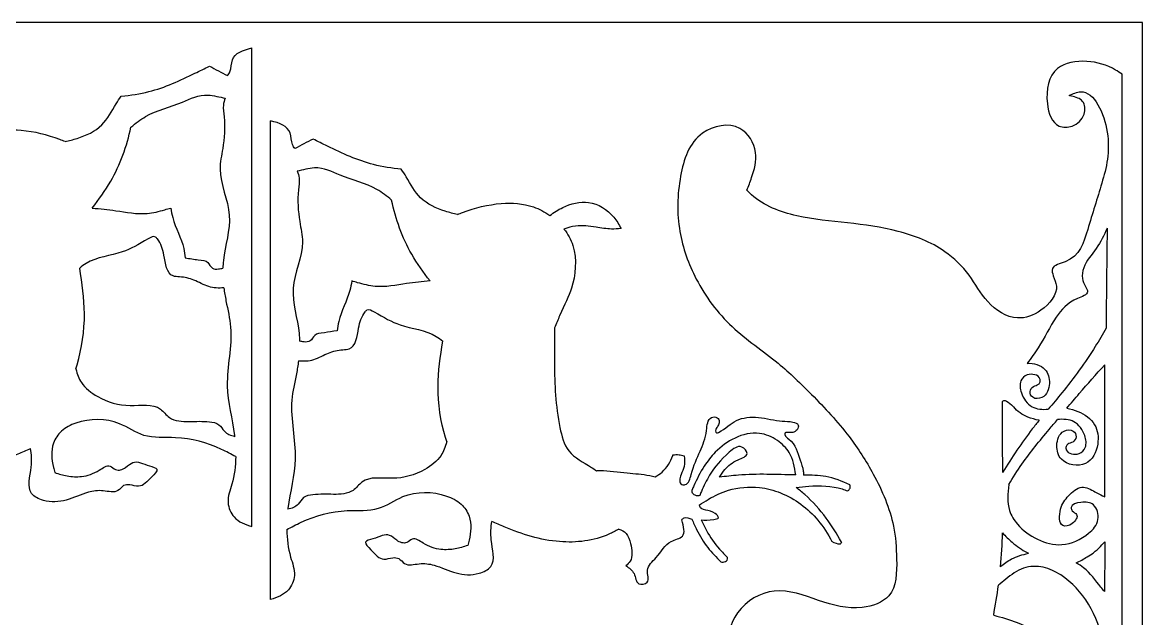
# Model space of a CAD drawing. Header units: inches. Extents: x 473.1 to 515.3, y 216.8 to 240.4.
# Drawn here: x 486.49 to 497.09, y 234.72 to 240.36 of the extents above; entities that cross this region are included whole.
import ezdxf

# ---------------------------------------------------------------- set-up
doc = ezdxf.new("R2010")
doc.units = ezdxf.units.IN
doc.header["$MEASUREMENT"] = 0

msp = doc.modelspace()

# ---------------------------------------------------------------- linework, layer by layer
at = {"color": 1}
for p, q in [((497.09, 240.362), (473.09, 240.362)), ((497.09, 228.362), (497.09, 240.362))]:
    msp.add_line(p, q, dxfattribs=at)
at = {"color": 5}
for p, q in [((488.663, 235.592), (488.663, 240.12)), ((496.895, 233.933), (496.895, 239.872)), ((488.84, 234.902), (488.84, 239.43)), ((496.734, 235.874), (496.731, 237.122))]:
    msp.add_line(p, q, dxfattribs=at)
for points, knots in [([(488.432, 239.858), (488.441, 239.869), (488.469, 239.912), (488.464, 240.058), (488.578, 240.1), (488.663, 240.12)], [0.093887, 0.093887, 0.093887, 0.093887, 0.1287124, 0.2162796, 0.3886242, 0.3886242, 0.3886242, 0.3886242]), ([(487.426, 239.663), (487.515, 239.672), (487.758, 239.707), (488.03, 239.834), (488.216, 239.925), (488.261, 239.948)], [0.1680904, 0.1680904, 0.1680904, 0.1680904, 0.3740937, 0.7346721, 0.8517959, 0.8517959, 0.8517959, 0.8517959]), ([(496.895, 239.872), (496.875, 239.886), (496.777, 239.951), (496.57, 240.015), (496.223, 239.964), (496.155, 239.634), (496.246, 239.364), (496.442, 239.369), (496.553, 239.47), (496.544, 239.632), (496.448, 239.656), (496.402, 239.668), (496.395, 239.67)], [0.172484, 0.172484, 0.172484, 0.172484, 0.228419, 0.447526, 0.667275, 0.932615, 1.117298, 1.210588, 1.333691, 1.427669, 1.516771, 1.534094, 1.534094, 1.534094, 1.534094]), ([(486.895, 239.235), (486.933, 239.243), (487.058, 239.274), (487.257, 239.366), (487.351, 239.548), (487.41, 239.64), (487.426, 239.663)], [0.2059583, 0.2059583, 0.2059583, 0.2059583, 0.2961113, 0.5010666, 0.6865052, 0.7527134, 0.7527134, 0.7527134, 0.7527134]), ([(487.519, 239.37), (487.563, 239.408), (487.706, 239.519), (487.975, 239.58), (488.197, 239.702), (488.359, 239.654), (488.411, 239.645)], [0.1034651, 0.1034651, 0.1034651, 0.1034651, 0.2363349, 0.5242128, 0.7175892, 0.8267032, 0.8267032, 0.8267032, 0.8267032]), ([(488.411, 239.645), (488.402, 239.623), (488.385, 239.567), (488.412, 239.403), (488.398, 239.202), (488.329, 238.891), (488.512, 238.543), (488.4, 238.228), (488.389, 238.06), (488.388, 238.036)], [0.094414, 0.094414, 0.094414, 0.094414, 0.148095, 0.234589, 0.465086, 0.615051, 0.957544, 1.291396, 1.346238, 1.346238, 1.346238, 1.346238]), ([(496.395, 239.67), (496.432, 239.688), (496.613, 239.764), (496.821, 239.276), (496.71, 238.846), (496.577, 238.437), (496.487, 238.109), (496.219, 238.062), (496.246, 237.948), (496.311, 237.817), (496.145, 237.622), (495.877, 237.522), (495.601, 237.703), (495.461, 237.983), (495.188, 238.246), (494.779, 238.403), (494.298, 238.47), (493.823, 238.507), (493.485, 238.634), (493.361, 238.759), (493.347, 238.774)], [0.025524, 0.025524, 0.025524, 0.025524, 0.114884, 0.466054, 0.840739, 1.201389, 1.495653, 1.592606, 1.644017, 1.721232, 1.930635, 2.110051, 2.356406, 2.592626, 2.837452, 3.208473, 3.582484, 3.954767, 4.317768, 4.365528, 4.365528, 4.365528, 4.365528]), ([(489.071, 239.168), (489.061, 239.179), (489.034, 239.222), (489.038, 239.368), (488.925, 239.41), (488.84, 239.43)], [0.093887, 0.093887, 0.093887, 0.093887, 0.1287124, 0.2162796, 0.3886242, 0.3886242, 0.3886242, 0.3886242]), ([(493.347, 238.774), (493.362, 238.813), (493.405, 238.928), (493.463, 239.139), (493.288, 239.438), (492.837, 239.347), (492.69, 238.88), (492.679, 238.397), (492.857, 237.895), (493.183, 237.461), (493.62, 237.174), (493.984, 236.821), (494.301, 236.481), (494.569, 236.065), (494.741, 235.666), (494.768, 235.279), (494.76, 234.916), (494.381, 234.785), (494.023, 234.885), (493.613, 235.049), (493.223, 234.823), (493.116, 234.41), (493.418, 234.157), (493.701, 234.273), (493.729, 234.516), (493.566, 234.611), (493.467, 234.603), (493.424, 234.596)], [0.122315, 0.122315, 0.122315, 0.122315, 0.219275, 0.403153, 0.612556, 0.886993, 1.237331, 1.640465, 2.006704, 2.440342, 2.868406, 3.201698, 3.611753, 3.93609, 4.344072, 4.583599, 4.856399, 5.067251, 5.389035, 5.719508, 6.02994, 6.307196, 6.566006, 6.753848, 6.896235, 7.026873, 7.125917, 7.125917, 7.125917, 7.125917]), ([(486.895, 239.235), (486.878, 239.241), (486.745, 239.292), (486.507, 239.355), (486.213, 239.336), (486.068, 239.259), (486.021, 239.225)], [0.246599, 0.246599, 0.246599, 0.246599, 0.2868242, 0.5753262, 0.8107765, 0.9452505, 0.9452505, 0.9452505, 0.9452505]), ([(487.153, 238.605), (487.216, 238.686), (487.383, 238.917), (487.479, 239.191), (487.519, 239.37)], [0.074139, 0.074139, 0.074139, 0.074139, 0.3108389, 0.7311346, 0.7311346, 0.7311346, 0.7311346]), ([(490.076, 238.973), (489.987, 238.982), (489.745, 239.017), (489.472, 239.144), (489.286, 239.235), (489.241, 239.258)], [0.1680904, 0.1680904, 0.1680904, 0.1680904, 0.3740937, 0.7346721, 0.8517959, 0.8517959, 0.8517959, 0.8517959]), ([(489.984, 238.68), (489.94, 238.718), (489.796, 238.829), (489.527, 238.89), (489.306, 239.012), (489.143, 238.964), (489.092, 238.955)], [0.1034651, 0.1034651, 0.1034651, 0.1034651, 0.2363349, 0.5242128, 0.7175892, 0.8267032, 0.8267032, 0.8267032, 0.8267032]), ([(489.092, 238.955), (489.101, 238.933), (489.117, 238.877), (489.09, 238.713), (489.104, 238.512), (489.174, 238.201), (488.99, 237.853), (489.103, 237.538), (489.114, 237.37), (489.114, 237.346)], [0.094414, 0.094414, 0.094414, 0.094414, 0.148095, 0.234589, 0.465086, 0.615051, 0.957544, 1.291396, 1.346238, 1.346238, 1.346238, 1.346238]), ([(490.608, 238.545), (490.569, 238.553), (490.444, 238.584), (490.245, 238.676), (490.152, 238.858), (490.092, 238.95), (490.076, 238.973)], [0.2059583, 0.2059583, 0.2059583, 0.2059583, 0.2961113, 0.5010666, 0.6865052, 0.7527134, 0.7527134, 0.7527134, 0.7527134]), ([(490.349, 237.915), (490.287, 237.996), (490.119, 238.227), (490.023, 238.501), (489.984, 238.68)], [0.074139, 0.074139, 0.074139, 0.074139, 0.3108389, 0.7311346, 0.7311346, 0.7311346, 0.7311346]), ([(491.482, 238.535), (491.52, 238.563), (491.63, 238.635), (491.861, 238.695), (492.068, 238.566), (492.135, 238.449), (492.155, 238.411)], [0.0784206, 0.0784206, 0.0784206, 0.0784206, 0.1885057, 0.3809215, 0.5926017, 0.6909413, 0.6909413, 0.6909413, 0.6909413]), ([(487.153, 238.605), (487.227, 238.598), (487.4, 238.581), (487.631, 238.534), (487.803, 238.578), (487.876, 238.6), (487.895, 238.605)], [0.1057586, 0.1057586, 0.1057586, 0.1057586, 0.2772076, 0.5068894, 0.63755, 0.6821545, 0.6821545, 0.6821545, 0.6821545]), ([(487.895, 238.605), (487.899, 238.575), (487.925, 238.443), (488.01, 238.296), (488.029, 238.164), (488.032, 238.135)], [0.1617257, 0.1617257, 0.1617257, 0.1617257, 0.2335168, 0.4731251, 0.5406743, 0.5406743, 0.5406743, 0.5406743]), ([(490.608, 238.545), (490.624, 238.551), (490.757, 238.602), (490.996, 238.665), (491.29, 238.646), (491.434, 238.569), (491.482, 238.535)], [0.246599, 0.246599, 0.246599, 0.246599, 0.2868242, 0.5753262, 0.8107765, 0.9452505, 0.9452505, 0.9452505, 0.9452505]), ([(491.615, 238.406), (491.652, 238.36), (491.748, 238.189), (491.713, 237.856), (491.611, 237.679), (491.543, 237.511), (491.526, 237.471)], [1.0863327, 1.0863327, 1.0863327, 1.0863327, 1.2223876, 1.5317938, 1.7528593, 1.8202167, 1.8202167, 1.8202167, 1.8202167]), ([(492.155, 238.411), (492.125, 238.408), (492.046, 238.403), (491.904, 238.427), (491.75, 238.447), (491.651, 238.419), (491.615, 238.406)], [0.0545896, 0.0545896, 0.0545896, 0.0545896, 0.1228537, 0.2369043, 0.3864798, 0.4737791, 0.4737791, 0.4737791, 0.4737791]), ([(496.754, 238.414), (496.726, 238.347), (496.66, 238.218), (496.534, 238.084), (496.512, 237.943), (496.542, 237.874), (496.592, 237.789), (496.396, 237.734), (496.253, 237.566), (496.136, 237.322), (496.034, 237.184), (495.998, 237.136)], [0.15136, 0.15136, 0.15136, 0.15136, 0.318038, 0.487404, 0.563903, 0.625415, 0.667728, 0.755317, 0.961871, 1.219224, 1.358285, 1.358285, 1.358285, 1.358285]), ([(496.754, 238.414), (496.753, 238.294), (496.749, 237.978), (496.746, 237.663), (496.744, 237.468)], [0.2154452, 0.2154452, 0.2154452, 0.2154452, 0.4922181, 0.9432208, 0.9432208, 0.9432208, 0.9432208]), ([(488.398, 237.85), (488.349, 237.846), (488.25, 237.85), (488.121, 237.93), (488.007, 237.955), (487.858, 237.958), (487.837, 238.156), (487.802, 238.275), (487.741, 238.347), (487.606, 238.271), (487.429, 238.163), (487.168, 238.14), (487.053, 238.053), (487.034, 238.036)], [0.082537, 0.082537, 0.082537, 0.082537, 0.195146, 0.312679, 0.419611, 0.467194, 0.632981, 0.759892, 0.778933, 0.834426, 1.045112, 1.320719, 1.379754, 1.379754, 1.379754, 1.379754]), ([(486.997, 237.085), (487.001, 237.098), (487.052, 237.266), (487.102, 237.588), (487.056, 237.893), (487.034, 238.036)], [0.1913878, 0.1913878, 0.1913878, 0.1913878, 0.2216024, 0.5971846, 0.9298349, 0.9298349, 0.9298349, 0.9298349]), ([(488.032, 238.135), (488.074, 238.127), (488.175, 238.112), (488.245, 238.111), (488.28, 238.028), (488.341, 238.026), (488.375, 238.033), (488.388, 238.036)], [0.1173741, 0.1173741, 0.1173741, 0.1173741, 0.1762866, 0.2497739, 0.3023538, 0.3466083, 0.3786297, 0.3786297, 0.3786297, 0.3786297]), ([(488.398, 237.85), (488.403, 237.809), (488.424, 237.684), (488.5, 237.379), (488.382, 236.947), (488.479, 236.609), (488.5, 236.448), (488.5, 236.445)], [1.48944, 1.48944, 1.48944, 1.48944, 1.584694, 1.779521, 2.207203, 2.570887, 2.57787, 2.57787, 2.57787, 2.57787]), ([(489.608, 237.915), (489.604, 237.885), (489.578, 237.753), (489.492, 237.606), (489.474, 237.474), (489.47, 237.445)], [0.1617257, 0.1617257, 0.1617257, 0.1617257, 0.2335168, 0.4731251, 0.5406743, 0.5406743, 0.5406743, 0.5406743]), ([(490.349, 237.915), (490.275, 237.908), (490.102, 237.891), (489.871, 237.843), (489.699, 237.888), (489.626, 237.91), (489.608, 237.915)], [0.1057586, 0.1057586, 0.1057586, 0.1057586, 0.2772076, 0.5068894, 0.63755, 0.6821545, 0.6821545, 0.6821545, 0.6821545]), ([(489.104, 237.16), (489.154, 237.156), (489.253, 237.16), (489.382, 237.24), (489.495, 237.265), (489.644, 237.268), (489.665, 237.466), (489.701, 237.584), (489.761, 237.657), (489.896, 237.581), (490.073, 237.473), (490.334, 237.45), (490.449, 237.363), (490.469, 237.346)], [0.082537, 0.082537, 0.082537, 0.082537, 0.195146, 0.312679, 0.419611, 0.467194, 0.632981, 0.759892, 0.778933, 0.834426, 1.045112, 1.320719, 1.379754, 1.379754, 1.379754, 1.379754]), ([(489.47, 237.445), (489.429, 237.437), (489.328, 237.421), (489.257, 237.421), (489.223, 237.338), (489.161, 237.336), (489.128, 237.342), (489.114, 237.346)], [0.1173741, 0.1173741, 0.1173741, 0.1173741, 0.1762866, 0.2497739, 0.3023538, 0.3466083, 0.3786297, 0.3786297, 0.3786297, 0.3786297]), ([(491.526, 237.471), (491.525, 237.36), (491.523, 237.045), (491.538, 236.658), (491.639, 236.277), (491.817, 236.191), (491.908, 236.131), (491.923, 236.12)], [0.248618, 0.248618, 0.248618, 0.248618, 0.504585, 0.97587, 1.157697, 1.361445, 1.404524, 1.404524, 1.404524, 1.404524]), ([(496.744, 237.468), (496.711, 237.409), (496.586, 237.197), (496.4, 236.943), (496.241, 236.753), (496.197, 236.702)], [0.3809007, 0.3809007, 0.3809007, 0.3809007, 0.5349412, 0.9504736, 1.1054376, 1.1054376, 1.1054376, 1.1054376]), ([(490.506, 236.395), (490.502, 236.408), (490.45, 236.576), (490.401, 236.898), (490.446, 237.203), (490.469, 237.346)], [0.1913878, 0.1913878, 0.1913878, 0.1913878, 0.2216024, 0.5971846, 0.9298349, 0.9298349, 0.9298349, 0.9298349]), ([(486.997, 237.085), (487.011, 237.032), (487.048, 236.929), (487.234, 236.787), (487.491, 236.713), (487.768, 236.767), (487.891, 236.589), (488.075, 236.584), (488.224, 236.591), (488.356, 236.57), (488.402, 236.476), (488.462, 236.454), (488.5, 236.445)], [0.124132, 0.124132, 0.124132, 0.124132, 0.227227, 0.383683, 0.629087, 0.851327, 0.940047, 1.086084, 1.234501, 1.306591, 1.368707, 1.454176, 1.454176, 1.454176, 1.454176]), ([(489.104, 237.16), (489.099, 237.118), (489.078, 236.994), (489.003, 236.689), (489.12, 236.257), (489.023, 235.919), (489.003, 235.758), (489.002, 235.755)], [1.48944, 1.48944, 1.48944, 1.48944, 1.584694, 1.779521, 2.207203, 2.570887, 2.57787, 2.57787, 2.57787, 2.57787]), ([(495.998, 237.136), (496.059, 237.142), (496.181, 237.104), (496.224, 236.944), (496.173, 236.804), (496.049, 236.795), (496.013, 236.869), (496.052, 236.924), (496.101, 236.928), (496.124, 236.96), (496.119, 237.026), (496.002, 237.05), (495.921, 236.965), (495.938, 236.835), (496.032, 236.703), (496.141, 236.698), (496.197, 236.702)], [0.630814, 0.630814, 0.630814, 0.630814, 0.763614, 0.869864, 0.985858, 1.053012, 1.099293, 1.144023, 1.183711, 1.204958, 1.227846, 1.324339, 1.387999, 1.474114, 1.602336, 1.724321, 1.724321, 1.724321, 1.724321]), ([(496.372, 236.711), (496.412, 236.757), (496.529, 236.896), (496.65, 237.032), (496.731, 237.122)], [0.9407107, 0.9407107, 0.9407107, 0.9407107, 1.0813763, 1.3603803, 1.3603803, 1.3603803, 1.3603803]), ([(495.763, 236.775), (495.771, 236.782), (495.795, 236.793), (495.836, 236.753), (495.863, 236.731), (495.87, 236.724)], [0.0791728, 0.0791728, 0.0791728, 0.0791728, 0.1104406, 0.1652114, 0.1862874, 0.1862874, 0.1862874, 0.1862874]), ([(496.11, 236.597), (496.075, 236.604), (495.986, 236.627), (495.904, 236.682), (495.87, 236.724)], [0.0369327, 0.0369327, 0.0369327, 0.0369327, 0.1218341, 0.2473822, 0.2473822, 0.2473822, 0.2473822]), ([(496.372, 236.711), (496.408, 236.703), (496.509, 236.679), (496.657, 236.573), (496.685, 236.361), (496.576, 236.139), (496.313, 236.182), (496.262, 236.362), (496.311, 236.502), (496.435, 236.514), (496.472, 236.44), (496.434, 236.384), (496.385, 236.38), (496.362, 236.348), (496.368, 236.281), (496.486, 236.259), (496.565, 236.345), (496.547, 236.474), (496.451, 236.606), (496.34, 236.609), (496.284, 236.604)], [0.037832, 0.037832, 0.037832, 0.037832, 0.121834, 0.276678, 0.41964, 0.586297, 0.763614, 0.869864, 0.985858, 1.053012, 1.099293, 1.144023, 1.183711, 1.204958, 1.227846, 1.324339, 1.387999, 1.474114, 1.602336, 1.725813, 1.725813, 1.725813, 1.725813]), ([(488.51, 236.253), (488.466, 236.277), (488.288, 236.371), (487.994, 236.453), (487.645, 236.417), (487.375, 236.618), (487.073, 236.616), (486.858, 236.509), (486.755, 236.357), (486.769, 236.209), (486.793, 236.119), (486.798, 236.103)], [0.054835, 0.054835, 0.054835, 0.054835, 0.172527, 0.517877, 0.747339, 0.944496, 1.262348, 1.382481, 1.487883, 1.66332, 1.702113, 1.702113, 1.702113, 1.702113]), ([(492.751, 236.262), (492.756, 236.226), (492.761, 236.165), (492.724, 236.092), (492.708, 236.039), (492.714, 236.005), (492.732, 235.984), (492.795, 235.987), (492.828, 236.139), (492.901, 236.295), (492.969, 236.462), (492.972, 236.63), (493.059, 236.631), (493.086, 236.603), (493.086, 236.568), (493.071, 236.541), (493.054, 236.52), (493.046, 236.499), (493.058, 236.473), (493.143, 236.514), (493.234, 236.618), (493.465, 236.637), (493.642, 236.585), (493.762, 236.588), (493.845, 236.563), (493.824, 236.503), (493.778, 236.476), (493.74, 236.484), (493.704, 236.482), (493.703, 236.443), (493.801, 236.391), (493.835, 236.255), (493.879, 236.14), (493.882, 236.091), (493.883, 236.078)], [0.028135, 0.028135, 0.028135, 0.028135, 0.108244, 0.169818, 0.213988, 0.231334, 0.248282, 0.27224, 0.357755, 0.54116, 0.697207, 0.798566, 0.841166, 0.859367, 0.884277, 0.914832, 0.930096, 0.94753, 0.965028, 0.978794, 1.135467, 1.296511, 1.472302, 1.549432, 1.594197, 1.629311, 1.665483, 1.708347, 1.723076, 1.735714, 1.781266, 1.953369, 2.036597, 2.066195, 2.066195, 2.066195, 2.066195]), ([(496.11, 236.597), (496.089, 236.57), (495.964, 236.413), (495.854, 236.246), (495.766, 236.104)], [1.2105277, 1.2105277, 1.2105277, 1.2105277, 1.2902068, 1.6735714, 1.6735714, 1.6735714, 1.6735714]), ([(495.825, 235.989), (495.863, 236.055), (495.978, 236.238), (496.143, 236.435), (496.258, 236.573), (496.284, 236.604)], [0.2430248, 0.2430248, 0.2430248, 0.2430248, 0.419501, 0.7414732, 0.834111, 0.834111, 0.834111, 0.834111]), ([(493.808, 236.08), (493.798, 236.155), (493.774, 236.282), (493.634, 236.419), (493.45, 236.498), (493.227, 236.444), (493.056, 236.315), (492.928, 236.155), (492.867, 236.028), (492.833, 235.951), (492.828, 235.939)], [0.025383, 0.025383, 0.025383, 0.025383, 0.196043, 0.318576, 0.458942, 0.639829, 0.817168, 0.946858, 1.108986, 1.140137, 1.140137, 1.140137, 1.140137]), ([(490.506, 236.395), (490.491, 236.342), (490.454, 236.239), (490.269, 236.097), (490.012, 236.023), (489.734, 236.077), (489.612, 235.899), (489.428, 235.894), (489.278, 235.901), (489.146, 235.88), (489.1, 235.786), (489.04, 235.764), (489.002, 235.755)], [0.124132, 0.124132, 0.124132, 0.124132, 0.227227, 0.383683, 0.629087, 0.851327, 0.940047, 1.086084, 1.234501, 1.306591, 1.368707, 1.454176, 1.454176, 1.454176, 1.454176]), ([(493.087, 236.058), (493.103, 236.085), (493.148, 236.153), (493.232, 236.216), (493.381, 236.267), (493.282, 236.381), (493.124, 236.252), (493.006, 236.117), (492.933, 235.964), (492.905, 235.898), (492.9, 235.886)], [0.0196757, 0.0196757, 0.0196757, 0.0196757, 0.0888288, 0.2069723, 0.2881224, 0.3474639, 0.4464288, 0.6664915, 0.7999461, 0.830024, 0.830024, 0.830024, 0.830024]), ([(485.37, 236.258), (485.4, 236.24), (485.569, 236.15), (485.959, 236.104), (486.326, 236.223), (486.53, 236.313), (486.569, 236.331)], [0.1376505, 0.1376505, 0.1376505, 0.1376505, 0.2182258, 0.5808549, 0.9979028, 1.0964829, 1.0964829, 1.0964829, 1.0964829]), ([(486.798, 236.103), (486.836, 236.089), (486.918, 236.065), (487.068, 236.058), (487.195, 236.101), (487.311, 236.19), (487.381, 236.109), (487.469, 236.144), (487.555, 236.23), (487.654, 236.171), (487.797, 236.141), (487.689, 236.039), (487.618, 235.952), (487.517, 235.991), (487.441, 235.986), (487.386, 235.9), (487.252, 235.941), (487.089, 235.919), (486.912, 235.828), (486.72, 235.816), (486.517, 235.915), (486.587, 236.133), (486.578, 236.275), (486.569, 236.331)], [0.075344, 0.075344, 0.075344, 0.075344, 0.16897, 0.273404, 0.410715, 0.49524, 0.542149, 0.617082, 0.680191, 0.803806, 0.863576, 0.929606, 1.047787, 1.113322, 1.157595, 1.212393, 1.318851, 1.427877, 1.598184, 1.765158, 1.864327, 2.056465, 2.188796, 2.188796, 2.188796, 2.188796]), ([(488.51, 236.253), (488.509, 236.165), (488.489, 236.019), (488.415, 235.83), (488.491, 235.653), (488.598, 235.611), (488.663, 235.592)], [2.72554, 2.72554, 2.72554, 2.72554, 2.9260651, 3.0634091, 3.1765819, 3.3247475, 3.3247475, 3.3247475, 3.3247475]), ([(492.478, 236.062), (492.501, 236.075), (492.575, 236.124), (492.626, 236.207), (492.645, 236.268), (492.645, 236.27)], [0.0538007, 0.0538007, 0.0538007, 0.0538007, 0.1159326, 0.2582967, 0.263019, 0.263019, 0.263019, 0.263019]), ([(492.645, 236.27), (492.665, 236.272), (492.7, 236.274), (492.736, 236.265), (492.751, 236.262)], [0.05747248, 0.05747248, 0.05747248, 0.05747248, 0.10340044, 0.14012477, 0.14012477, 0.14012477, 0.14012477]), ([(491.923, 236.12), (491.935, 236.121), (492.031, 236.123), (492.199, 236.097), (492.374, 236.087), (492.461, 236.066), (492.478, 236.062)], [0.2197167, 0.2197167, 0.2197167, 0.2197167, 0.2456395, 0.443915, 0.608473, 0.6494679, 0.6494679, 0.6494679, 0.6494679]), ([(493.808, 236.08), (493.626, 236.083), (493.386, 236.096), (493.146, 236.066), (493.087, 236.058)], [0.4822642, 0.4822642, 0.4822642, 0.4822642, 0.9002877, 1.0386057, 1.0386057, 1.0386057, 1.0386057]), ([(494.321, 235.986), (494.246, 236.021), (494.106, 236.077), (493.954, 236.078), (493.883, 236.078)], [0.0770294, 0.0770294, 0.0770294, 0.0770294, 0.2637155, 0.4254718, 0.4254718, 0.4254718, 0.4254718]), ([(488.992, 235.563), (489.037, 235.587), (489.214, 235.681), (489.509, 235.763), (489.857, 235.727), (490.127, 235.928), (490.43, 235.926), (490.645, 235.819), (490.747, 235.667), (490.733, 235.519), (490.709, 235.429), (490.705, 235.413)], [0.054835, 0.054835, 0.054835, 0.054835, 0.172527, 0.517877, 0.747339, 0.944496, 1.262348, 1.382481, 1.487883, 1.66332, 1.702113, 1.702113, 1.702113, 1.702113]), ([(492.9, 235.886), (492.895, 235.884), (492.874, 235.879), (492.832, 235.896), (492.827, 235.924), (492.828, 235.939)], [0.0659547, 0.0659547, 0.0659547, 0.0659547, 0.08136451, 0.11863646, 0.15052841, 0.15052841, 0.15052841, 0.15052841]), ([(492.897, 235.798), (492.925, 235.815), (493.011, 235.87), (493.193, 235.957), (493.437, 235.978), (493.743, 235.899), (493.993, 235.713), (494.113, 235.521), (494.151, 235.45)], [0.017713, 0.017713, 0.017713, 0.017713, 0.092927, 0.253472, 0.479955, 0.639706, 0.976773, 1.162903, 1.162903, 1.162903, 1.162903]), ([(493.811, 235.962), (493.851, 235.967), (493.996, 235.983), (494.166, 235.978), (494.282, 235.936), (494.299, 235.929)], [0.063853, 0.063853, 0.063853, 0.063853, 0.1562403, 0.4002459, 0.4427837, 0.4427837, 0.4427837, 0.4427837]), ([(494.24, 235.445), (494.196, 235.523), (494.097, 235.685), (493.945, 235.854), (493.84, 235.94), (493.811, 235.962)], [0.0963636, 0.0963636, 0.0963636, 0.0963636, 0.3031278, 0.533921, 0.6164938, 0.6164938, 0.6164938, 0.6164938]), ([(494.299, 235.929), (494.307, 235.933), (494.324, 235.949), (494.324, 235.972), (494.321, 235.986)], [0.08456292, 0.08456292, 0.08456292, 0.08456292, 0.10556528, 0.13460463, 0.13460463, 0.13460463, 0.13460463]), ([(495.825, 235.989), (495.813, 235.904), (495.801, 235.769), (495.917, 235.583), (496.088, 235.459), (496.342, 235.391), (496.556, 235.491), (496.694, 235.643), (496.645, 235.817), (496.519, 235.828), (496.403, 235.8), (496.423, 235.729), (496.494, 235.706), (496.432, 235.606), (496.296, 235.576), (496.3, 235.772), (496.382, 235.881), (496.507, 235.996), (496.627, 235.928), (496.694, 235.889), (496.726, 235.877), (496.734, 235.874)], [0.028757, 0.028757, 0.028757, 0.028757, 0.21886, 0.334367, 0.516665, 0.698273, 0.909525, 1.030232, 1.142508, 1.234015, 1.313366, 1.338753, 1.380147, 1.453009, 1.522596, 1.642961, 1.756376, 1.87233, 1.97303, 2.03608, 2.054212, 2.054212, 2.054212, 2.054212]), ([(492.914, 235.654), (492.948, 235.652), (493, 235.652), (493.095, 235.67), (493.012, 235.76), (492.907, 235.737), (492.898, 235.793), (492.897, 235.798)], [0.0209127, 0.0209127, 0.0209127, 0.0209127, 0.1095426, 0.1458632, 0.1849923, 0.3086619, 0.3194369, 0.3194369, 0.3194369, 0.3194369]), ([(490.705, 235.413), (490.666, 235.399), (490.584, 235.375), (490.434, 235.367), (490.308, 235.411), (490.191, 235.5), (490.122, 235.419), (490.033, 235.454), (489.948, 235.54), (489.848, 235.481), (489.706, 235.451), (489.814, 235.349), (489.885, 235.262), (489.986, 235.301), (490.061, 235.296), (490.117, 235.21), (490.25, 235.251), (490.414, 235.229), (490.59, 235.138), (490.782, 235.126), (490.986, 235.225), (490.915, 235.443), (490.924, 235.585), (490.933, 235.641)], [0.075344, 0.075344, 0.075344, 0.075344, 0.16897, 0.273404, 0.410715, 0.49524, 0.542149, 0.617082, 0.680191, 0.803806, 0.863576, 0.929606, 1.047787, 1.113322, 1.157595, 1.212393, 1.318851, 1.427877, 1.598184, 1.765158, 1.864327, 2.056465, 2.188796, 2.188796, 2.188796, 2.188796]), ([(492.133, 235.568), (492.103, 235.55), (491.934, 235.46), (491.543, 235.414), (491.177, 235.533), (490.972, 235.623), (490.933, 235.641)], [0.1376505, 0.1376505, 0.1376505, 0.1376505, 0.2182258, 0.5808549, 0.9979028, 1.0964829, 1.0964829, 1.0964829, 1.0964829]), ([(492.202, 235.221), (492.217, 235.211), (492.245, 235.189), (492.295, 235.138), (492.293, 235.03), (492.441, 235.056), (492.374, 235.202), (492.517, 235.307), (492.581, 235.455), (492.773, 235.487), (492.75, 235.587), (492.729, 235.655)], [0.0335602, 0.0335602, 0.0335602, 0.0335602, 0.0751985, 0.1162753, 0.1974694, 0.2588353, 0.3456807, 0.4572883, 0.6191525, 0.7096887, 0.8188008, 0.8188008, 0.8188008, 0.8188008]), ([(492.729, 235.655), (492.736, 235.663), (492.762, 235.685), (492.799, 235.672), (492.825, 235.663)], [0.03012915, 0.03012915, 0.03012915, 0.03012915, 0.05590725, 0.11166837, 0.11166837, 0.11166837, 0.11166837]), ([(492.825, 235.663), (492.84, 235.629), (492.88, 235.535), (492.968, 235.393), (493.057, 235.301), (493.1, 235.257)], [0, 0, 0, 0, 0.0850094, 0.2379594, 0.3802232, 0.3802232, 0.3802232, 0.3802232]), ([(492.914, 235.654), (492.93, 235.62), (492.978, 235.523), (493.06, 235.402), (493.136, 235.325), (493.162, 235.299)], [0.0521259, 0.0521259, 0.0521259, 0.0521259, 0.1384535, 0.3022837, 0.3871305, 0.3871305, 0.3871305, 0.3871305]), ([(488.992, 235.563), (488.994, 235.475), (489.013, 235.329), (489.087, 235.14), (489.012, 234.963), (488.905, 234.921), (488.84, 234.902)], [2.72554, 2.72554, 2.72554, 2.72554, 2.9260651, 3.0634091, 3.1765819, 3.3247475, 3.3247475, 3.3247475, 3.3247475]), ([(492.133, 235.568), (492.161, 235.56), (492.214, 235.533), (492.254, 235.411), (492.271, 235.286), (492.218, 235.234), (492.202, 235.221)], [0.1203119, 0.1203119, 0.1203119, 0.1203119, 0.1902273, 0.2703508, 0.3992724, 0.4448537, 0.4448537, 0.4448537, 0.4448537]), ([(495.764, 235.532), (495.793, 235.501), (495.865, 235.431), (495.951, 235.369), (496.006, 235.341), (496.01, 235.34)], [0.0951349, 0.0951349, 0.0951349, 0.0951349, 0.1930526, 0.3263774, 0.3357965, 0.3357965, 0.3357965, 0.3357965]), ([(494.24, 235.445), (494.238, 235.433), (494.224, 235.414), (494.181, 235.434), (494.151, 235.45)], [0.1155174, 0.1155174, 0.1155174, 0.1155174, 0.1545353, 0.2169543, 0.2169543, 0.2169543, 0.2169543]), ([(496.461, 235.247), (496.495, 235.264), (496.644, 235.346), (496.682, 235.394), (496.728, 235.442), (496.732, 235.447)], [0.0838985, 0.0838985, 0.0838985, 0.0838985, 0.1394803, 0.2929893, 0.3089619, 0.3089619, 0.3089619, 0.3089619]), ([(493.1, 235.257), (493.107, 235.255), (493.128, 235.254), (493.163, 235.267), (493.163, 235.29), (493.162, 235.299)], [0.04692625, 0.04692625, 0.04692625, 0.04692625, 0.06232295, 0.09595677, 0.11540307, 0.11540307, 0.11540307, 0.11540307]), ([(495.746, 235.212), (495.779, 235.24), (495.857, 235.299), (495.954, 235.325), (496.01, 235.34)], [0.1029577, 0.1029577, 0.1029577, 0.1029577, 0.2021175, 0.3317002, 0.3317002, 0.3317002, 0.3317002]), ([(496.251, 234.033), (496.257, 234.051), (496.275, 234.112), (496.204, 234.246), (495.981, 234.267), (495.777, 234.112), (495.704, 233.819), (495.905, 233.558), (496.257, 233.479), (496.567, 233.702), (496.738, 234.059), (496.741, 234.473), (496.607, 234.864), (496.38, 235.11), (496.153, 235.221), (495.952, 235.216), (495.823, 235.117), (495.749, 235.056), (495.726, 235.037)], [0, 0, 0, 0, 0.044566, 0.144788, 0.296694, 0.49525, 0.693088, 0.925339, 1.173655, 1.449015, 1.73156, 2.064748, 2.375867, 2.668572, 2.807865, 2.951079, 3.104753, 3.171724, 3.171724, 3.171724, 3.171724]), ([(496.73, 234.976), (496.718, 234.99), (496.653, 235.067), (496.579, 235.175), (496.486, 235.233), (496.461, 235.247)], [0.0889975, 0.0889975, 0.0889975, 0.0889975, 0.1317194, 0.3198441, 0.3850421, 0.3850421, 0.3850421, 0.3850421]), ([(495.681, 234.752), (495.756, 234.734), (495.934, 234.684), (496.188, 234.536), (496.407, 234.292), (496.433, 233.989), (496.279, 233.805), (496.086, 233.786), (495.972, 233.925), (496.016, 234.084), (496.162, 234.122), (496.227, 234.075), (496.263, 234.049)], [0.101506, 0.101506, 0.101506, 0.101506, 0.280729, 0.526162, 0.772074, 1.014944, 1.144929, 1.294358, 1.389613, 1.516616, 1.597371, 1.694757, 1.694757, 1.694757, 1.694757])]:
    msp.add_open_spline(points, degree=3, knots=knots, dxfattribs=at)
for points in [[(488.261, 239.948), (488.318, 239.918), (488.375, 239.888), (488.432, 239.858)], [(489.241, 239.258), (489.184, 239.228), (489.127, 239.198), (489.071, 239.168)], [(495.766, 236.104), (495.766, 236.328), (495.765, 236.551), (495.763, 236.775)], [(495.746, 235.212), (495.756, 235.318), (495.761, 235.425), (495.764, 235.532)], [(496.732, 235.447), (496.731, 235.29), (496.731, 235.133), (496.73, 234.976)], [(495.681, 234.752), (495.697, 234.847), (495.713, 234.942), (495.726, 235.037)]]:
    msp.add_open_spline(points, degree=3, dxfattribs=at)

doc.saveas('drawing.dxf')
